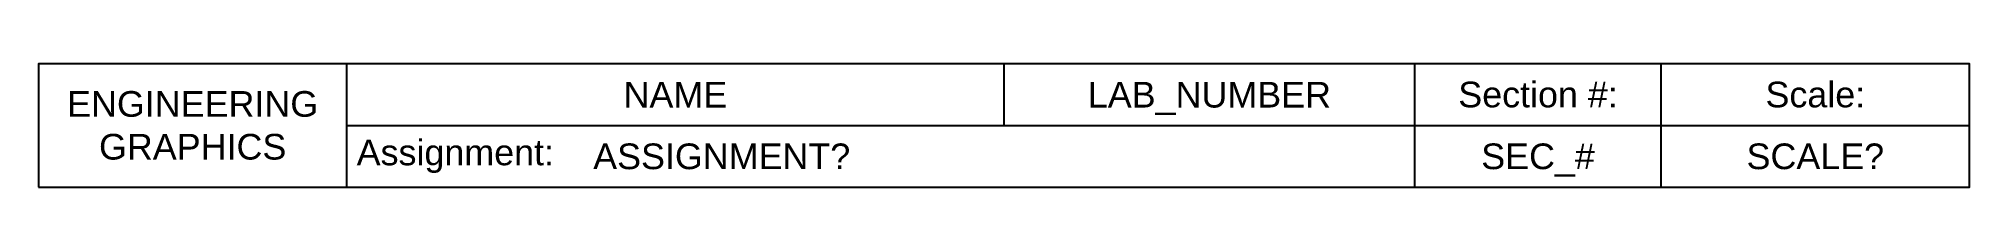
# Model space of a CAD drawing. Header units: inches. Extents: x 3.83 to 13.23, y 8.99 to 9.59.
import ezdxf
from ezdxf.enums import TextEntityAlignment as Align

# ---------------------------------------------------------------- set-up
doc = ezdxf.new("R2010")
doc.units = ezdxf.units.IN
doc.header["$MEASUREMENT"] = 0
doc.styles.add('Annotative', font='arial.ttf', dxfattribs={"height": 0.125})

msp = doc.modelspace()

# ---------------------------------------------------------------- linework, layer by layer
for p, q in [((5.3271, 8.9892), (5.3271, 9.5892)), ((5.3271, 8.9892), (5.3271, 9.5892)), ((8.5271, 9.2892), (8.5271, 9.5892)), ((8.5271, 9.2892), (8.5271, 9.5892)), ((10.5271, 8.9892), (10.5271, 9.5892)), ((11.7271, 8.9892), (11.7271, 9.5892)), ((5.3271, 8.9892), (5.3271, 9.2892)), ((5.3271, 9.2892), (13.2271, 9.2892)), ((3.8271, 8.9892), (5.3271, 8.9892))]:
    msp.add_line(p, q)
msp.add_lwpolyline([(3.8271, 8.9892), (13.2271, 8.9892), (13.2271, 9.5892), (3.8271, 9.5892)], close=True)

# ---------------------------------------------------------------- texts
at = {"char_height": 0.125, "style": 'Annotative'}
for s, insert, width, attachment_point in [('Section #:', (11.1271, 9.4392), 1.2, 5), ('Scale:', (12.4771, 9.4392), 1.5, 5), ('ENGINEERING\\PGRAPHICS', (4.5771, 9.2892), 1.5, 5), (' Assignment:', (5.3271, 9.1392), 1.2, 4)]:
    msp.add_mtext(s, dxfattribs=dict(at, insert=insert, width=width, attachment_point=attachment_point))
at = {"style": 'Annotative'}
for tag, text, p in [('NAME', 'Givens, Allison ID#G108', (6.9271, 9.4392)), ('LAB_NUMBER', 'Lab #', (9.5271, 9.4392)), ('SEC_#', '001', (11.1271, 9.1392)), ('SCALE?', '0\' - 6" = 1\' - 0"', (12.4771, 9.1392))]:
    msp.add_attdef(tag, text=text, height=0.125, dxfattribs=at).set_placement(p, align=Align.MIDDLE_CENTER)
msp.add_attdef('ASSIGNMENT?', text='Multiview of', height=0.125, dxfattribs=at).set_placement((6.5271, 9.1392), align=Align.MIDDLE_LEFT)

doc.saveas('drawing.dxf')
